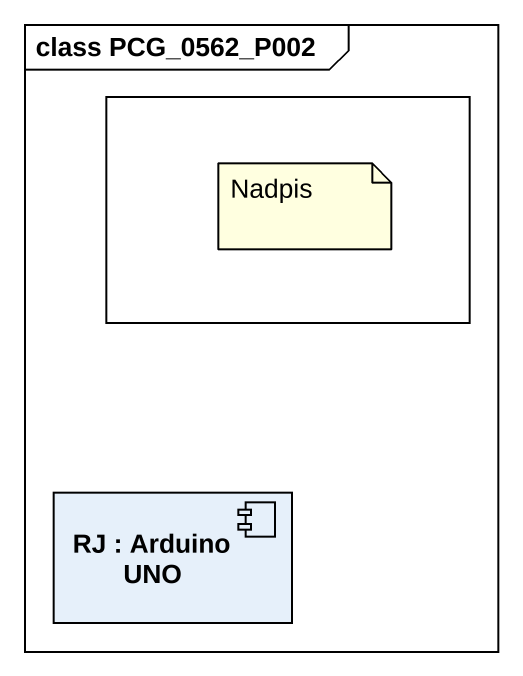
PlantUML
@startuml
mainframe class PCG_0562_P002
rectangle " " as rectangle1
component "RJ : Arduino UNO" as RJ
note as N1
  Nadpis
end note
@enduml
